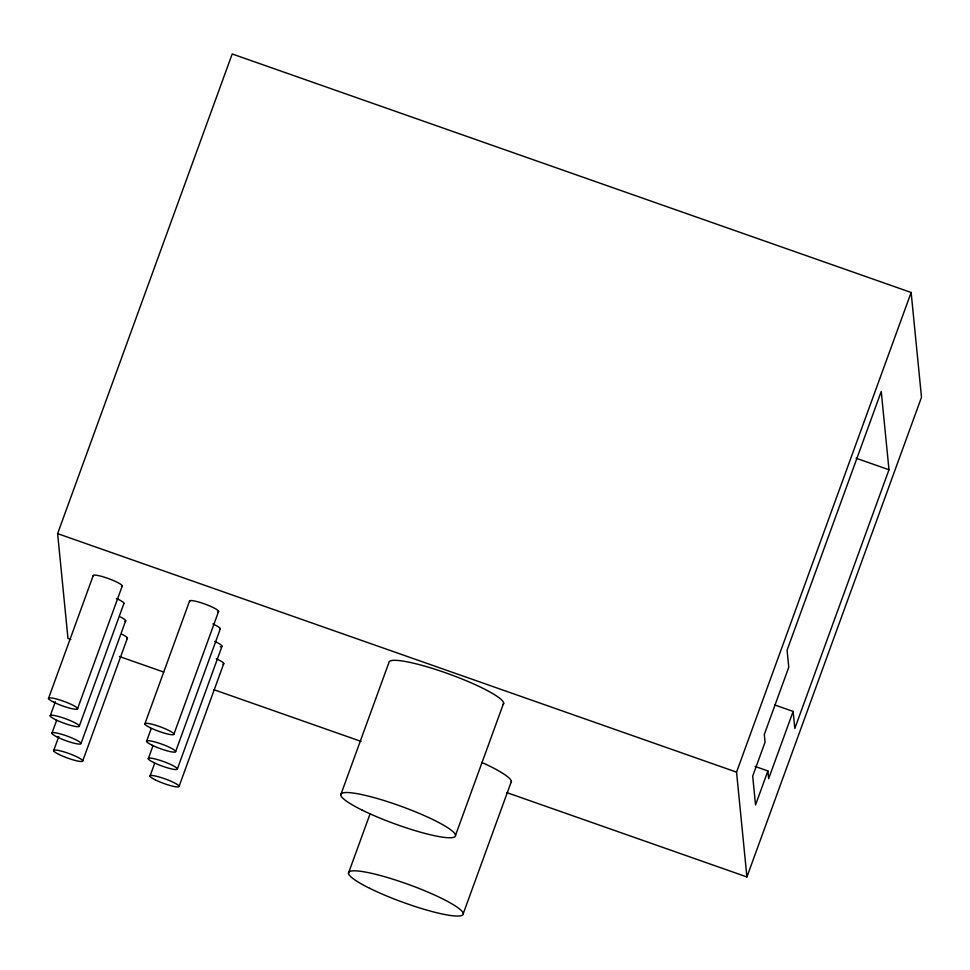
<?xml version="1.0" encoding="UTF-8"?>
<svg xmlns="http://www.w3.org/2000/svg" width="970" height="970" viewBox="0 0 970 970"><rect width="100%" height="100%" fill="white"/><g stroke="black" fill="none" stroke-linecap="round" stroke-linejoin="round"><path stroke-width="1.45" d="M70.834 639.436L67.973 638.43L57.618 533.633L232.206 53.968L911.145 292.479L921.5 397.288L746.912 876.953L506.789 792.587M48.5 698.461L93.181 575.707M50.222 715.86L55.351 701.746M51.944 733.259L56.563 720.564M53.653 750.659L58.794 736.545M77.588 708.682L122.268 585.928M79.31 726.081L123.978 603.328M81.019 743.481L125.7 620.727M82.741 760.88L127.422 638.127M144.857 723.911L189.526 601.157M146.567 741.31L151.187 728.615M148.289 758.71L152.908 746.015M150.01 776.109L154.63 763.414M173.933 734.132L218.614 611.379M175.655 751.532L220.335 628.778M177.377 768.931L222.057 646.178M179.098 786.33L223.767 663.577M340.712 794.976L388.837 662.777A61.013 9.336 20 0 1 450.238 674.465A61.013 9.336 20 0 1 502.957 704.596M348.448 873.267L370.176 813.563M455.536 835.303L503.648 703.117M463.272 913.594L511.384 781.408M746.912 876.953L736.557 772.144L911.145 292.479M755.048 766.433L767.9 770.944L755.533 804.942L752.696 776.17L765.063 742.171L764.299 734.472L788.768 667.239L787.082 650.179L881.245 391.468L888.981 469.759L794.818 728.482L793.133 711.422L774.569 704.899M793.133 711.422L768.664 778.655L767.9 770.944M856.134 458.228L888.981 469.759M57.618 533.633L736.557 772.144M119.431 656.508L163.736 672.077M213.764 689.646L360.986 741.371M481.799 762.432A61.013 9.336 20 0 1 510.681 782.887M189.793 601.691A15.459 2.364 20 0 1 205.082 604.128A15.459 2.364 20 0 1 217.826 611.961M93.447 576.241A15.459 2.364 20 0 1 108.737 578.678A15.459 2.364 20 0 1 121.48 586.51M212.842 623.965A15.459 2.364 20 0 1 219.547 629.36M116.485 598.514A15.459 2.364 20 0 1 123.808 603.704M214.564 641.364A15.459 2.364 20 0 1 220.238 646.796M120.304 616.908A15.459 2.364 20 0 1 124.912 621.309M216.274 658.763A15.459 2.364 20 0 1 222.979 664.159M122.026 634.307A15.459 2.364 20 0 1 126.633 638.709M362.004 810.047A61.013 9.336 20 0 0 454.833 836.783A61.013 9.336 20 0 0 377.536 798.589A61.013 9.336 20 0 0 362.004 810.047M369.74 888.338A61.013 9.336 20 0 0 462.569 915.074A61.013 9.336 20 0 0 385.272 876.88A61.013 9.336 20 0 0 369.74 888.338M150.241 727.73A15.459 2.364 20 0 0 173.763 734.508A15.459 2.364 20 0 0 154.181 724.82A15.459 2.364 20 0 0 150.241 727.73M53.896 702.28A15.459 2.364 20 0 0 77.406 709.058A15.459 2.364 20 0 0 57.824 699.37A15.459 2.364 20 0 0 53.896 702.28M151.963 745.13A15.459 2.364 20 0 0 175.485 751.908A15.459 2.364 20 0 0 155.903 742.22A15.459 2.364 20 0 0 151.963 745.13M55.605 719.679A15.459 2.364 20 0 0 79.128 726.457A15.459 2.364 20 0 0 59.546 716.769A15.459 2.364 20 0 0 55.605 719.679M153.684 762.529A15.459 2.364 20 0 0 177.195 769.307A15.459 2.364 20 0 0 157.613 759.619A15.459 2.364 20 0 0 153.684 762.529M59.049 754.478A15.459 2.364 20 0 0 82.571 761.244A15.459 2.364 20 0 0 62.989 751.568A15.459 2.364 20 0 0 59.049 754.478M155.394 779.928A15.459 2.364 20 0 0 178.916 786.694A15.459 2.364 20 0 0 159.335 777.019A15.459 2.364 20 0 0 155.394 779.928M57.327 737.079A15.459 2.364 20 0 0 80.85 743.844A15.459 2.364 20 0 0 61.268 734.169A15.459 2.364 20 0 0 57.327 737.079"/></g></svg>
